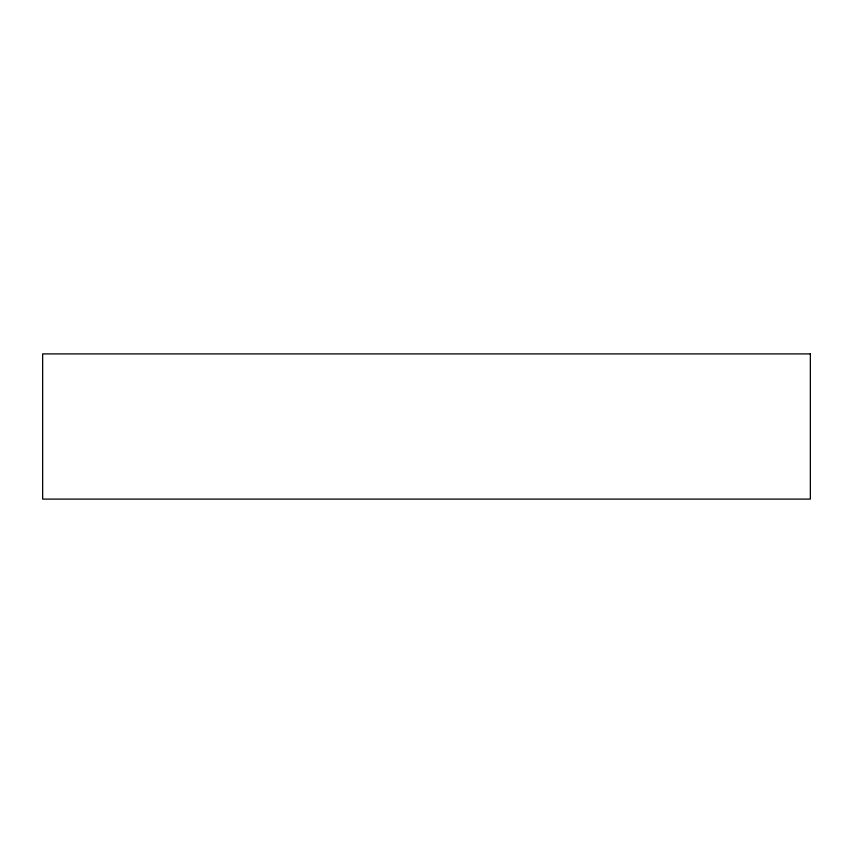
<?xml version="1.0" encoding="UTF-8"?>
<svg xmlns="http://www.w3.org/2000/svg" width="853" height="853" viewBox="0 0 853 853"><rect width="100%" height="100%" fill="white"/><g stroke="black" fill="none" stroke-linecap="round" stroke-linejoin="round"><path stroke-width="1.28" d="M810.35 353.899L42.65 353.899L42.65 499.101L810.35 499.101L810.35 353.899"/></g></svg>
